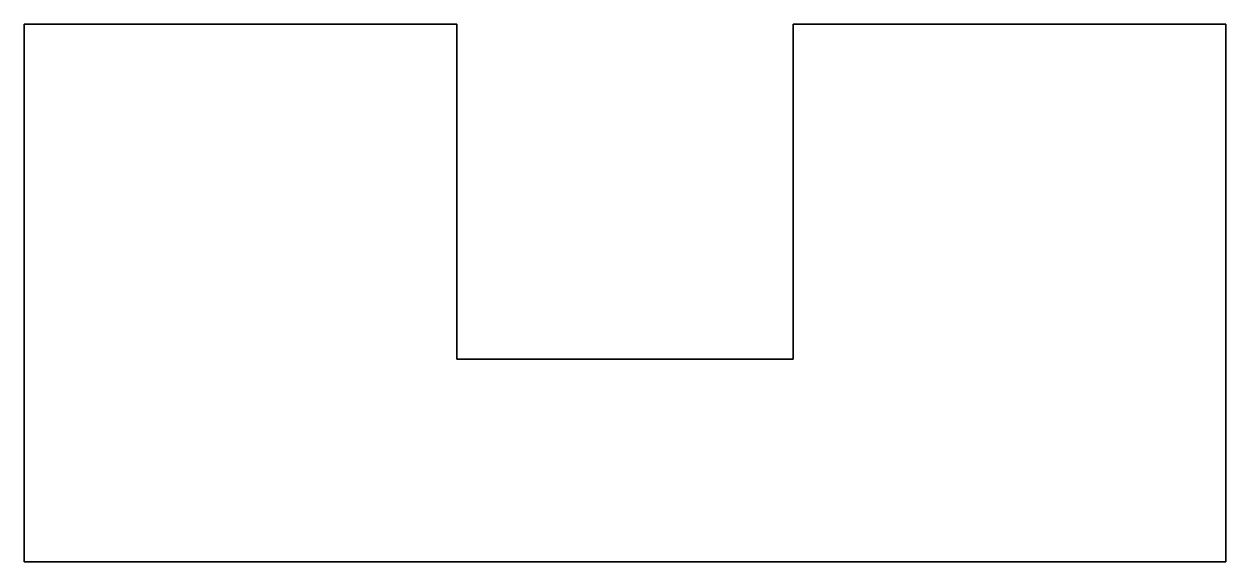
# Model space of a CAD drawing. Extents: x -79.5 to 4.5, y -6.2 to 31.4.
import ezdxf

# ---------------------------------------------------------------- set-up
doc = ezdxf.new("R2010")
doc.units = 0

msp = doc.modelspace()

# ---------------------------------------------------------------- linework, layer by layer
at = {"layer": 'layer0'}
for points in [[(-79.5, -6.154, -3), (-79.5, 31.423, -3)], [(-79.5, 31.423, -3), (-49.25, 31.423, -3)], [(-49.25, 31.423, 0), (-79.5, 31.423, 0)], [(-79.5, 31.423, 0), (-79.5, -6.154, 0)], [(-49.25, 31.423, -3), (-49.25, 8.013, -3)], [(-49.25, 8.013, 0), (-49.25, 31.423, 0)], [(-25.75, 31.423, -3), (4.5, 31.423, -3)], [(-25.75, 8.013, -3), (-25.75, 31.423, -3)], [(4.5, 31.423, 0), (-25.75, 31.423, 0)], [(-25.75, 31.423, 0), (-25.75, 8.013, 0)], [(4.5, 31.423, -3), (4.5, -6.154, -3)], [(4.5, -6.154, 0), (4.5, 31.423, 0)], [(-49.25, 8.013, -3), (-25.75, 8.013, -3)], [(-25.75, 8.013, 0), (-49.25, 8.013, 0)], [(4.5, -6.154, -3), (-79.5, -6.154, -3)], [(-79.5, -6.154, 0), (4.5, -6.154, 0)]]:
    msp.add_polyline3d(points, dxfattribs=at)

doc.saveas('drawing.dxf')
